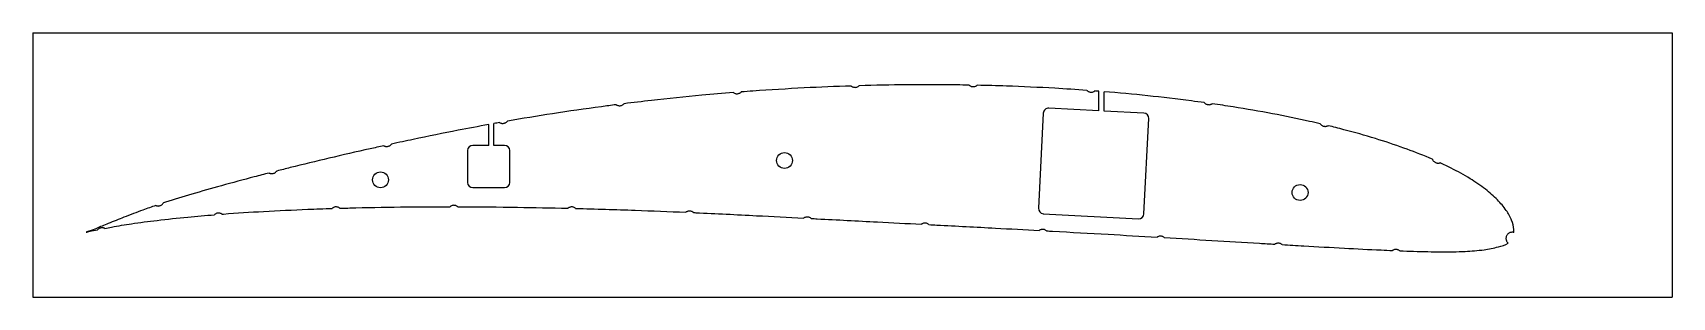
# Model space of a CAD drawing. Header units: millimetres. Extents: x 0 to 310, y 0 to 297.
# Drawn here: x 0 to 310, y 246.9 to 296.9 of the extents above; entities outside this region: 2.
import ezdxf

# ---------------------------------------------------------------- set-up
doc = ezdxf.new("R2010")
doc.units = ezdxf.units.MM
doc.styles.add('SLDTEXTSTYLE0', font='TXT', dxfattribs={"width": 0.7})

msp = doc.modelspace()

# ---------------------------------------------------------------- linework, layer by layer
at = {"color": 7, "linetype": 'Continuous', "lineweight": 25}
for p, q in [((0.02, 296.9), (0.02, 246.9)), ((0.02, 296.9), (310.02, 296.9)), ((310.02, 296.9), (310.02, 246.9)), ((201.59, 282.16), (201.59, 285.84)), ((202.59, 282.1), (202.59, 285.76)), ((201.59, 282.16), (192.15, 282.65)), ((210.13, 281.71), (202.59, 282.1)), ((86.22, 275.61), (86.22, 279.55)), ((87.22, 275.61), (87.22, 279.73)), ((191.1, 281.7), (190.16, 263.73)), ((210.13, 262.68), (211.07, 280.66)), ((82.22, 274.61), (82.22, 268.61)), ((86.22, 275.61), (83.22, 275.61)), ((89.22, 275.61), (87.22, 275.61)), ((90.22, 268.61), (90.22, 274.61)), ((83.22, 267.61), (89.22, 267.61)), ((191.1, 262.68), (209.08, 261.74)), ((0.02, 246.9), (310.02, 246.9))]:
    msp.add_line(p, q, dxfattribs=at)
for centre in [(142.15, 272.75), (65.76, 269.08), (239.65, 266.69)]:
    msp.add_circle(centre, 1.5, dxfattribs=at)
for centre, start, end in [((192.1, 281.65), 87, 177), ((210.07, 280.71), 357, 87), ((83.22, 274.61), 90, 180), ((89.22, 274.61), 0, 90), ((83.22, 268.61), 180, 270), ((89.22, 268.61), 270, 0), ((191.16, 263.68), 177, 267), ((209.13, 262.73), 267, 357)]:
    msp.add_arc(centre, 1, start, end, dxfattribs=at)
for points, knots in [([(132.5, 285.59), (130.51, 285.43), (125.33, 284.98), (118.44, 284.28), (113.53, 283.69), (111.81, 283.48)], [1.77281316, 1.77281316, 1.77281316, 1.77281316, 1.78363091, 1.80101317, 1.81042803, 1.81042803, 1.81042803, 1.81042803]), ([(132.5, 285.59), (132.54, 285.57), (132.63, 285.5), (132.81, 285.43), (133.03, 285.37), (133.19, 285.38), (133.26, 285.38)], [0.5620728, 0.5620728, 0.5620728, 0.5620728, 0.6290574, 0.7502983, 0.8733148, 1, 1, 1, 1]), ([(133.26, 285.38), (133.34, 285.39), (133.49, 285.41), (133.71, 285.5), (133.87, 285.6), (133.96, 285.68), (133.99, 285.71)], [0, 0, 0, 0, 0.1265766, 0.2501318, 0.3716757, 0.4398342, 0.4398342, 0.4398342, 0.4398342]), ([(154.78, 286.83), (151.82, 286.74), (145.62, 286.48), (138.69, 286.06), (134.72, 285.76), (133.99, 285.71)], [1.7324717, 1.7324717, 1.7324717, 1.7324717, 1.7485448, 1.76610879, 1.77012126, 1.77012126, 1.77012126, 1.77012126]), ([(154.78, 286.83), (154.81, 286.81), (154.9, 286.74), (155.08, 286.65), (155.3, 286.59), (155.45, 286.59), (155.53, 286.58)], [0.5604177, 0.5604177, 0.5604177, 0.5604177, 0.6289117, 0.7508409, 0.8721936, 1, 1, 1, 1]), ([(155.53, 286.58), (155.6, 286.59), (155.76, 286.6), (155.97, 286.68), (156.14, 286.77), (156.23, 286.85), (156.27, 286.88)], [0, 0, 0, 0, 0.1268806, 0.2486674, 0.3715013, 0.4417644, 0.4417644, 0.4417644, 0.4417644]), ([(177.07, 287), (176.3, 287.01), (172.35, 287.07), (165.41, 287.09), (159.25, 286.96), (156.27, 286.88)], [1.69214959, 1.69214959, 1.69214959, 1.69214959, 1.69636694, 1.7135898, 1.72977801, 1.72977801, 1.72977801, 1.72977801]), ([(177.07, 287), (177.11, 286.97), (177.2, 286.9), (177.37, 286.8), (177.58, 286.73), (177.74, 286.72), (177.81, 286.71)], [0.5584594, 0.5584594, 0.5584594, 0.5584594, 0.6282367, 0.7505422, 0.8728762, 1, 1, 1, 1]), ([(177.81, 286.71), (177.89, 286.71), (178.05, 286.72), (178.27, 286.78), (178.44, 286.87), (178.53, 286.94), (178.57, 286.97)], [0, 0, 0, 0, 0.1277828, 0.2496033, 0.3715101, 0.4424451, 0.4424451, 0.4424451, 0.4424451]), ([(199.35, 286.01), (197.33, 286.15), (192.25, 286.48), (185.33, 286.79), (180.42, 286.93), (178.57, 286.97)], [1.65183543, 1.65183543, 1.65183543, 1.65183543, 1.66281273, 1.67941149, 1.68945102, 1.68945102, 1.68945102, 1.68945102]), ([(199.35, 286.01), (199.38, 285.98), (199.46, 285.9), (199.63, 285.79), (199.84, 285.7), (199.99, 285.69), (200.07, 285.68)], [0.5588313, 0.5588313, 0.5588313, 0.5588313, 0.628911, 0.7497461, 0.8733617, 1, 1, 1, 1]), ([(200.07, 285.68), (200.15, 285.68), (200.3, 285.67), (200.52, 285.72), (200.7, 285.8), (200.8, 285.87), (200.84, 285.89)], [0, 0, 0, 0, 0.1265932, 0.2489633, 0.3713996, 0.44344, 0.44344, 0.44344, 0.44344]), ([(221.53, 283.69), (220.72, 283.8), (217.16, 284.28), (210.86, 285.02), (205.34, 285.53), (202.59, 285.76)], [1.61150329, 1.61150329, 1.61150329, 1.61150329, 1.61591655, 1.63098766, 1.64594577, 1.64594577, 1.64594577, 1.64594577]), ([(110.33, 283.29), (109.4, 283.17), (105.38, 282.64), (98.52, 281.65), (92.6, 280.68), (89.76, 280.18)], [1.81312362, 1.81312362, 1.81312362, 1.81312362, 1.81819317, 1.83511005, 1.85073985, 1.85073985, 1.85073985, 1.85073985]), ([(110.33, 283.29), (110.37, 283.27), (110.47, 283.21), (110.65, 283.13), (110.87, 283.1), (111.02, 283.11), (111.1, 283.11)], [0.5591471, 0.5591471, 0.5591471, 0.5591471, 0.6297204, 0.751172, 0.8730851, 1, 1, 1, 1]), ([(111.1, 283.11), (111.18, 283.13), (111.33, 283.15), (111.54, 283.25), (111.69, 283.36), (111.78, 283.45), (111.81, 283.48)], [0, 0, 0, 0, 0.1268169, 0.2490657, 0.3724063, 0.4423903, 0.4423903, 0.4423903, 0.4423903]), ([(221.53, 283.69), (221.56, 283.66), (221.64, 283.57), (221.79, 283.45), (222, 283.36), (222.15, 283.33), (222.23, 283.31)], [0.5571959, 0.5571959, 0.5571959, 0.5571959, 0.6295595, 0.7509806, 0.8730535, 1, 1, 1, 1]), ([(222.23, 283.31), (222.31, 283.31), (222.46, 283.29), (222.69, 283.33), (222.87, 283.4), (222.98, 283.46), (223.02, 283.48)], [0, 0, 0, 0, 0.1271685, 0.2499121, 0.3730714, 0.446541, 0.446541, 0.446541, 0.446541]), ([(243.45, 279.68), (242.79, 279.84), (239.8, 280.52), (234.33, 281.65), (228.17, 282.71), (224.35, 283.29), (223.02, 283.48)], [1.571188, 1.571188, 1.571188, 1.571188, 1.57490153, 1.5878085, 1.60150025, 1.60878772, 1.60878772, 1.60878772, 1.60878772]), ([(86.22, 279.55), (84.3, 279.19), (79.54, 278.29), (73.42, 277.05), (69.22, 276.15), (67.86, 275.85)], [0.85723477, 0.85723477, 0.85723477, 0.85723477, 0.86782923, 0.88352914, 0.89111045, 0.89111045, 0.89111045, 0.89111045]), ([(88.29, 279.92), (88.33, 279.9), (88.43, 279.84), (88.62, 279.78), (88.84, 279.75), (88.99, 279.77), (89.07, 279.78)], [0.557482, 0.557482, 0.557482, 0.557482, 0.6276576, 0.7508958, 0.8728702, 1, 1, 1, 1]), ([(89.07, 279.78), (89.15, 279.8), (89.3, 279.83), (89.5, 279.94), (89.65, 280.06), (89.73, 280.15), (89.76, 280.18)], [0, 0, 0, 0, 0.1276463, 0.2496773, 0.3722843, 0.4438351, 0.4438351, 0.4438351, 0.4438351]), ([(243.45, 279.68), (243.48, 279.64), (243.56, 279.55), (243.7, 279.41), (243.9, 279.3), (244.05, 279.26), (244.13, 279.23)], [0.550018, 0.550018, 0.550018, 0.550018, 0.6280248, 0.7498099, 0.8720339, 1, 1, 1, 1]), ([(244.13, 279.23), (244.2, 279.22), (244.35, 279.19), (244.58, 279.21), (244.77, 279.26), (244.89, 279.31), (244.93, 279.33)], [0, 0, 0, 0, 0.1276645, 0.2483037, 0.3717404, 0.4504338, 0.4504338, 0.4504338, 0.4504338]), ([(264.68, 272.97), (264.47, 273.06), (262.69, 273.82), (259.12, 275.2), (253.74, 276.98), (248.94, 278.33), (245.94, 279.09), (244.93, 279.33)], [1.53089212, 1.53089212, 1.53089212, 1.53089212, 1.53209901, 1.54139432, 1.5516485, 1.56282864, 1.56844715, 1.56844715, 1.56844715, 1.56844715]), ([(66.4, 275.53), (65.53, 275.34), (62.06, 274.58), (56.16, 273.22), (50.29, 271.79), (47, 270.97), (46.15, 270.75)], [0.89381136, 0.89381136, 0.89381136, 0.89381136, 0.89864498, 0.91306093, 0.92666615, 0.93143401, 0.93143401, 0.93143401, 0.93143401]), ([(66.4, 275.53), (66.43, 275.52), (66.54, 275.46), (66.73, 275.41), (66.96, 275.39), (67.11, 275.42), (67.19, 275.43)], [0.5607682, 0.5607682, 0.5607682, 0.5607682, 0.6282485, 0.7500755, 0.8726115, 1, 1, 1, 1]), ([(67.19, 275.43), (67.26, 275.45), (67.41, 275.49), (67.61, 275.6), (67.76, 275.73), (67.83, 275.82), (67.86, 275.85)], [0, 0, 0, 0, 0.1271132, 0.2490939, 0.3727406, 0.4397869, 0.4397869, 0.4397869, 0.4397869]), ([(264.68, 272.97), (264.7, 272.91), (264.76, 272.79), (264.89, 272.62), (265.06, 272.46), (265.2, 272.39), (265.27, 272.36)], [0.5248932, 0.5248932, 0.5248932, 0.5248932, 0.6283472, 0.7498484, 0.8719674, 1, 1, 1, 1]), ([(44.71, 270.38), (43.77, 270.14), (40.76, 269.36), (35.87, 268.04), (30.27, 266.45), (26.62, 265.34), (24.85, 264.76), (24.72, 264.72)], [0.93412521, 0.93412521, 0.93412521, 0.93412521, 0.93935458, 0.95102603, 0.96158644, 0.9709434, 0.9716966, 0.9716966, 0.9716966, 0.9716966]), ([(44.71, 270.38), (44.74, 270.37), (44.85, 270.32), (45.04, 270.27), (45.27, 270.26), (45.42, 270.29), (45.5, 270.3)], [0.5609535, 0.5609535, 0.5609535, 0.5609535, 0.6278386, 0.7494926, 0.8724345, 1, 1, 1, 1]), ([(45.5, 270.3), (45.57, 270.33), (45.72, 270.37), (45.91, 270.49), (46.05, 270.63), (46.12, 270.72), (46.15, 270.75)], [0, 0, 0, 0, 0.1265931, 0.2487275, 0.3715075, 0.4396721, 0.4396721, 0.4396721, 0.4396721]), ([(265.27, 272.36), (265.34, 272.33), (265.48, 272.27), (265.71, 272.25), (265.92, 272.26), (266.06, 272.3), (266.12, 272.32)], [0, 0, 0, 0, 0.1271872, 0.2500778, 0.3716574, 0.4809818, 0.4809818, 0.4809818, 0.4809818]), ([(280.08, 259.13), (280.08, 259.31), (280.04, 260.12), (279.71, 261.57), (278.6, 263.48), (276.92, 265.44), (274.61, 267.46), (271.66, 269.44), (268.76, 271.06), (266.83, 271.99), (266.12, 272.32)], [1.49178018, 1.49178018, 1.49178018, 1.49178018, 1.49276999, 1.49600815, 1.4998683, 1.50454356, 1.51002986, 1.51642701, 1.52378441, 1.52802877, 1.52802877, 1.52802877, 1.52802877]), ([(23.29, 264.24), (22.47, 263.96), (20.45, 263.25), (17.43, 262.1), (14.59, 260.94), (12.17, 259.98), (11.15, 259.54), (9.8, 259.1), (11.22, 259.46), (11.77, 259.56), (12.26, 259.65), (12.28, 259.66)], [0.97443232, 0.97443232, 0.97443232, 0.97443232, 0.97908542, 0.98606036, 0.99182121, 0.99621408, 0.99902107, 1, 1.00098868, 1.00395061, 1.00409879, 1.00409879, 1.00409879, 1.00409879]), ([(23.29, 264.24), (23.33, 264.22), (23.44, 264.18), (23.64, 264.14), (23.87, 264.14), (24.01, 264.19), (24.09, 264.21)], [0.550466, 0.550466, 0.550466, 0.550466, 0.6285671, 0.750333, 0.8726889, 1, 1, 1, 1]), ([(24.09, 264.21), (24.16, 264.23), (24.3, 264.29), (24.49, 264.42), (24.62, 264.57), (24.69, 264.67), (24.72, 264.72)], [0, 0, 0, 0, 0.1261452, 0.2489148, 0.3704899, 0.4530693, 0.4530693, 0.4530693, 0.4530693]), ([(35.8, 262.6), (35.88, 262.61), (38.5, 262.81), (43.9, 263.16), (50.75, 263.48), (55.08, 263.63), (56.61, 263.68)], [1.04695247, 1.04695247, 1.04695247, 1.04695247, 1.04742067, 1.06116749, 1.07631359, 1.08464095, 1.08464095, 1.08464095, 1.08464095]), ([(57.33, 263.96), (57.25, 263.96), (57.1, 263.95), (56.88, 263.87), (56.72, 263.78), (56.64, 263.71), (56.61, 263.68)], [0, 0, 0, 0, 0.1270146, 0.2489301, 0.3725844, 0.4298336, 0.4298336, 0.4298336, 0.4298336]), ([(58.07, 263.73), (58.04, 263.75), (57.95, 263.82), (57.78, 263.9), (57.56, 263.96), (57.41, 263.96), (57.33, 263.96)], [0.5673472, 0.5673472, 0.5673472, 0.5673472, 0.6276566, 0.7515621, 0.8723114, 1, 1, 1, 1]), ([(58.07, 263.73), (59.07, 263.75), (63.3, 263.87), (70.25, 263.98), (76.19, 264.01), (78.91, 264.01)], [1.08728445, 1.08728445, 1.08728445, 1.08728445, 1.09272007, 1.11023943, 1.1249635, 1.1249635, 1.1249635, 1.1249635]), ([(79.64, 264.27), (79.56, 264.26), (79.41, 264.25), (79.19, 264.19), (79.03, 264.1), (78.94, 264.03), (78.91, 264.01)], [0, 0, 0, 0, 0.1275322, 0.2489763, 0.3715325, 0.4310892, 0.4310892, 0.4310892, 0.4310892]), ([(80.37, 264), (80.34, 264.03), (80.25, 264.1), (80.09, 264.18), (79.87, 264.25), (79.72, 264.26), (79.64, 264.27)], [0.5665267, 0.5665267, 0.5665267, 0.5665267, 0.6276964, 0.7509154, 0.8724123, 1, 1, 1, 1]), ([(80.37, 264), (80.58, 264), (84.34, 263.99), (91.28, 263.93), (98.02, 263.8), (101.21, 263.72)], [1.12760979, 1.12760979, 1.12760979, 1.12760979, 1.12871833, 1.14800066, 1.16529436, 1.16529436, 1.16529436, 1.16529436]), ([(101.95, 263.96), (101.87, 263.96), (101.72, 263.95), (101.49, 263.9), (101.33, 263.81), (101.24, 263.74), (101.21, 263.72)], [0, 0, 0, 0, 0.1278165, 0.2496691, 0.372382, 0.4298477, 0.4298477, 0.4298477, 0.4298477]), ([(102.67, 263.68), (102.65, 263.71), (102.56, 263.78), (102.4, 263.87), (102.18, 263.95), (102.02, 263.96), (101.95, 263.96)], [0.5670271, 0.5670271, 0.5670271, 0.5670271, 0.6270735, 0.7508413, 0.8728687, 1, 1, 1, 1]), ([(102.67, 263.68), (106.43, 263.59), (113.38, 263.38), (120.32, 263.1), (123.5, 262.96)], [1.16793823, 1.16793823, 1.16793823, 1.16793823, 1.1883358, 1.20561389, 1.20561389, 1.20561389, 1.20561389]), ([(13.61, 259.92), (14.03, 260), (15.8, 260.34), (18.99, 260.85), (23.84, 261.49), (29.06, 262.04), (32.68, 262.36), (34.35, 262.49)], [1.00662261, 1.00662261, 1.00662261, 1.00662261, 1.00889293, 1.01582081, 1.02463502, 1.03520351, 1.04433834, 1.04433834, 1.04433834, 1.04433834]), ([(35.05, 262.8), (34.98, 262.79), (34.82, 262.77), (34.61, 262.69), (34.46, 262.59), (34.38, 262.51), (34.35, 262.49)], [0, 0, 0, 0, 0.126602, 0.250182, 0.3723706, 0.4244841, 0.4244841, 0.4244841, 0.4244841]), ([(35.8, 262.6), (35.77, 262.62), (35.68, 262.68), (35.51, 262.76), (35.29, 262.81), (35.13, 262.81), (35.05, 262.8)], [0.5747801, 0.5747801, 0.5747801, 0.5747801, 0.6280727, 0.7501939, 0.8732618, 1, 1, 1, 1]), ([(124.24, 263.18), (124.16, 263.19), (124.01, 263.19), (123.79, 263.12), (123.62, 263.04), (123.53, 262.98), (123.5, 262.96)], [0, 0, 0, 0, 0.1279306, 0.2497282, 0.3723664, 0.4325423, 0.4325423, 0.4325423, 0.4325423]), ([(124.96, 262.89), (124.93, 262.92), (124.85, 262.99), (124.69, 263.09), (124.47, 263.16), (124.32, 263.18), (124.24, 263.18)], [0.5698639, 0.5698639, 0.5698639, 0.5698639, 0.6269816, 0.7499852, 0.8730268, 1, 1, 1, 1]), ([(124.96, 262.89), (125.1, 262.89), (129.08, 262.71), (136.03, 262.36), (142.82, 262.01), (145.79, 261.86)], [1.20825779, 1.20825779, 1.20825779, 1.20825779, 1.20904691, 1.22985423, 1.24597354, 1.24597354, 1.24597354, 1.24597354]), ([(146.52, 262.06), (146.44, 262.06), (146.29, 262.06), (146.07, 262), (145.9, 261.93), (145.81, 261.87), (145.79, 261.86)], [0, 0, 0, 0, 0.1279306, 0.2497282, 0.3723664, 0.4195527, 0.4195527, 0.4195527, 0.4195527]), ([(147.2, 261.78), (147.18, 261.8), (147.11, 261.86), (146.97, 261.95), (146.75, 262.03), (146.6, 262.05), (146.52, 262.06)], [0.5930568, 0.5930568, 0.5930568, 0.5930568, 0.6269816, 0.7499852, 0.8730268, 1, 1, 1, 1]), ([(147.2, 261.78), (147.58, 261.76), (151.76, 261.54), (158.71, 261.18), (165.28, 260.84), (168.06, 260.7)], [1.24852433, 1.24852433, 1.24852433, 1.24852433, 1.25060095, 1.27120315, 1.28629534, 1.28629534, 1.28629534, 1.28629534]), ([(168.79, 260.9), (168.71, 260.9), (168.56, 260.91), (168.34, 260.85), (168.17, 260.77), (168.09, 260.71), (168.06, 260.7)], [0, 0, 0, 0, 0.1279306, 0.2497282, 0.3723664, 0.4211422, 0.4211422, 0.4211422, 0.4211422]), ([(169.48, 260.62), (169.46, 260.64), (169.38, 260.7), (169.24, 260.8), (169.02, 260.88), (168.87, 260.89), (168.79, 260.9)], [0.5906217, 0.5906217, 0.5906217, 0.5906217, 0.6269816, 0.7499852, 0.8730268, 1, 1, 1, 1]), ([(169.48, 260.62), (169.98, 260.6), (174.17, 260.38), (181.13, 260.02), (187.58, 259.67), (190.34, 259.52)], [1.28885659, 1.28885659, 1.28885659, 1.28885659, 1.29158315, 1.31162891, 1.32663938, 1.32663938, 1.32663938, 1.32663938]), ([(12.91, 260), (12.83, 259.98), (12.68, 259.94), (12.48, 259.84), (12.35, 259.73), (12.29, 259.67), (12.28, 259.66)], [0, 0, 0, 0, 0.1273706, 0.2501806, 0.371922, 0.3939213, 0.3939213, 0.3939213, 0.3939213]), ([(13.61, 259.92), (13.6, 259.92), (13.52, 259.96), (13.37, 260.01), (13.14, 260.03), (12.99, 260.01), (12.91, 260)], [0.6085582, 0.6085582, 0.6085582, 0.6085582, 0.6279464, 0.7504407, 0.872792, 1, 1, 1, 1]), ([(191.06, 259.71), (190.99, 259.72), (190.83, 259.72), (190.61, 259.66), (190.45, 259.59), (190.36, 259.54), (190.34, 259.52)], [0, 0, 0, 0, 0.1279306, 0.2497282, 0.3723664, 0.4141831, 0.4141831, 0.4141831, 0.4141831]), ([(191.73, 259.45), (191.72, 259.46), (191.65, 259.51), (191.51, 259.6), (191.29, 259.69), (191.14, 259.71), (191.06, 259.71)], [0.6016544, 0.6016544, 0.6016544, 0.6016544, 0.6269816, 0.7499852, 0.8730268, 1, 1, 1, 1]), ([(191.73, 259.45), (192.11, 259.42), (195.98, 259.21), (202.94, 258.82), (209.53, 258.44), (212.62, 258.26)], [1.32915367, 1.32915367, 1.32915367, 1.32915367, 1.33120839, 1.35017411, 1.36698659, 1.36698659, 1.36698659, 1.36698659]), ([(213.33, 258.43), (213.25, 258.44), (213.1, 258.44), (212.88, 258.38), (212.72, 258.32), (212.64, 258.27), (212.62, 258.26)], [0, 0, 0, 0, 0.1279306, 0.2497282, 0.3723664, 0.4061085, 0.4061085, 0.4061085, 0.4061085]), ([(213.98, 258.18), (213.97, 258.18), (213.91, 258.23), (213.78, 258.32), (213.56, 258.4), (213.41, 258.42), (213.33, 258.43)], [0.6148814, 0.6148814, 0.6148814, 0.6148814, 0.6269816, 0.7499852, 0.8730268, 1, 1, 1, 1]), ([(213.98, 258.18), (216.97, 258), (222.97, 257.64), (229.94, 257.22), (233.91, 256.98), (234.88, 256.93)], [1.36944464, 1.36944464, 1.36944464, 1.36944464, 1.38571398, 1.4020248, 1.40731289, 1.40731289, 1.40731289, 1.40731289]), ([(278.86, 258.78), (278.82, 258.72), (278.72, 258.6), (278.63, 258.39), (278.58, 258.17), (278.58, 257.94), (278.61, 257.71), (278.7, 257.5), (278.82, 257.3), (278.93, 257.19), (278.98, 257.14)], [0, 0, 0, 0, 0.126903, 0.250273, 0.372504, 0.499814, 0.627124, 0.749873, 0.872718, 1, 1, 1, 1]), ([(280.08, 259.13), (280.02, 259.15), (279.88, 259.17), (279.66, 259.18), (279.43, 259.15), (279.22, 259.07), (279.02, 258.95), (278.92, 258.84), (278.86, 258.78)], [0.2703559, 0.2703559, 0.2703559, 0.2703559, 0.3723117, 0.5001161, 0.6276432, 0.7502924, 0.8733738, 1, 1, 1, 1]), ([(235.6, 257.1), (235.52, 257.11), (235.36, 257.11), (235.14, 257.05), (234.98, 256.99), (234.9, 256.94), (234.88, 256.93)], [0, 0, 0, 0, 0.1279306, 0.2497282, 0.3723664, 0.4059563, 0.4059563, 0.4059563, 0.4059563]), ([(236.24, 256.85), (236.23, 256.85), (236.17, 256.9), (236.04, 256.99), (235.82, 257.07), (235.67, 257.09), (235.6, 257.1)], [0.6158377, 0.6158377, 0.6158377, 0.6158377, 0.6269816, 0.7499852, 0.8730268, 1, 1, 1, 1]), ([(236.24, 256.85), (237.61, 256.76), (241.54, 256.53), (247.78, 256.18), (253.39, 255.89), (256.43, 255.76), (257.15, 255.72)], [1.40976799, 1.40976799, 1.40976799, 1.40976799, 1.41719979, 1.43112528, 1.44369836, 1.44763727, 1.44763727, 1.44763727, 1.44763727]), ([(257.86, 255.92), (257.78, 255.92), (257.63, 255.92), (257.4, 255.87), (257.25, 255.79), (257.17, 255.74), (257.15, 255.72)], [0, 0, 0, 0, 0.1278165, 0.2496691, 0.372382, 0.4065526, 0.4065526, 0.4065526, 0.4065526]), ([(258.52, 255.67), (258.51, 255.68), (258.44, 255.73), (258.31, 255.81), (258.09, 255.89), (257.94, 255.91), (257.86, 255.92)], [0.6119392, 0.6119392, 0.6119392, 0.6119392, 0.6270735, 0.7508413, 0.8728687, 1, 1, 1, 1]), ([(258.52, 255.67), (259.39, 255.64), (262.02, 255.54), (266.14, 255.45), (270.57, 255.51), (274.18, 255.77), (276.89, 256.32), (278.46, 256.74), (279.01, 257.12), (279.01, 257.12)], [1.45010346, 1.45010346, 1.45010346, 1.45010346, 1.45482289, 1.46441268, 1.47242861, 1.47890499, 1.48392631, 1.48749934, 1.48752363, 1.48752363, 1.48752363, 1.48752363])]:
    msp.add_open_spline(points, degree=3, knots=knots, dxfattribs=at)
for points in [[(201.59, 285.84), (201.34, 285.86), (201.09, 285.87), (200.84, 285.89)], [(88.29, 279.92), (87.94, 279.86), (87.58, 279.79), (87.22, 279.73)], [(278.98, 257.14), (278.99, 257.13), (279, 257.13), (279.01, 257.12)]]:
    msp.add_open_spline(points, degree=3, dxfattribs=at)

# ---------------------------------------------------------------- texts
at = {"color": 7, "linetype": 'Continuous', "char_height": 5.1381, "attachment_point": 1, "style": 'SLDTEXTSTYLE0'}
for s, insert in [('SOLIDWORKS Educational Product.', (0, 14.33)), ('For Instructional Use Only.', (0, 6.62))]:
    msp.add_mtext(s, dxfattribs=dict(at, insert=insert))

doc.saveas('drawing.dxf')
